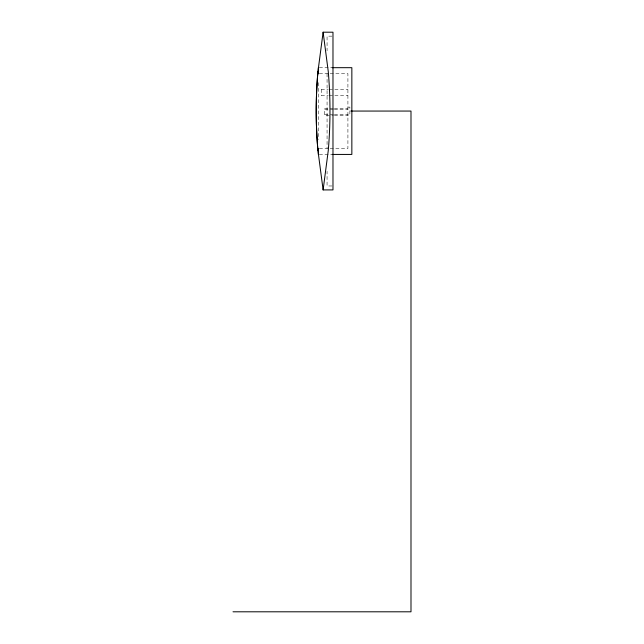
<?xml version="1.0" encoding="UTF-8"?>
<svg xmlns="http://www.w3.org/2000/svg" width="644" height="644" viewBox="0 0 644 644"><rect width="100%" height="100%" fill="white"/><g stroke="black" fill="none" stroke-linecap="round" stroke-linejoin="round"><path stroke-width="0.48" stroke-dasharray="3.22 2.42" d="M331.99 36.145L327.063 36.145L327.063 50.804M319.311 67.684L332.135 67.684M319.327 73.633L329.181 73.633M330.163 73.633L347.913 73.633L347.913 148.482L330.163 148.482M321.292 89.564L328.199 89.564M329.181 89.564L347.913 89.564M321.292 95.272L328.199 95.272M329.181 95.272L347.913 95.272M347.913 107.113L349.877 107.113L349.877 115.002L347.913 115.002M333.399 108.683L324.689 108.683L324.689 115.389L333.399 115.389M334.365 108.683L347.913 108.683M324.689 109.48L333.399 109.48M334.365 109.48L347.913 109.48M324.689 114.6L333.399 114.6M334.365 114.6L347.913 114.6M334.365 115.389L347.913 115.389M319.327 148.482L329.181 148.482M319.311 154.431L332.135 154.431M331.99 185.971L327.063 185.971L327.063 171.312M327.063 73.666L327.063 148.45M321.292 89.46L321.292 95.376M318.337 82.641L318.337 139.474"/><path stroke-width="0.97" d="M317.951 71.476L323.119 32.2L332.98 32.2L332.98 189.916L323.119 189.916L317.951 150.64A320.752 225.955 90 0 1 317.951 71.476A454.06 454.06 0 0 0 317.951 150.64M323.119 189.916L328.255 150.64A323.151 227.638 -90 0 0 328.255 71.476L323.119 32.2M332.135 67.684L351.849 67.684L351.849 154.431L332.135 154.431M350.883 111.058L410.993 111.058L410.993 611.8L233.007 611.8M318.337 67.684L318.337 73.778M318.337 148.45L318.337 154.431"/></g></svg>
